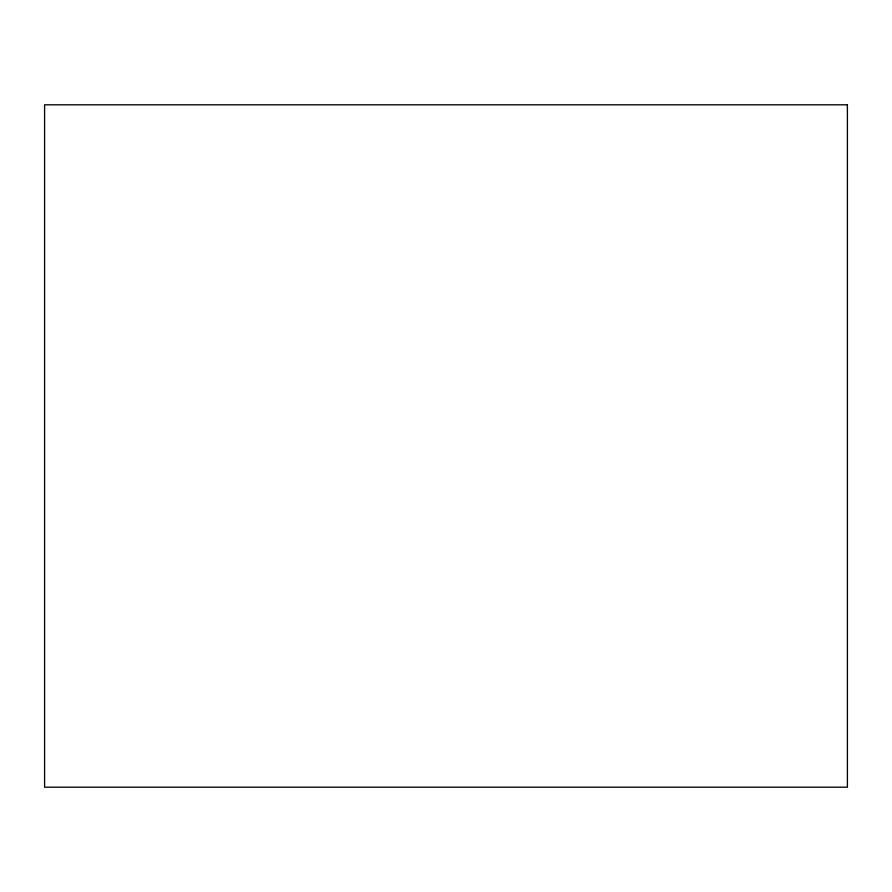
<?xml version="1.0" encoding="UTF-8"?>
<svg xmlns="http://www.w3.org/2000/svg" width="892" height="892" viewBox="0 0 892 892"><rect width="100%" height="100%" fill="white"/><g stroke="black" fill="none" stroke-linecap="round" stroke-linejoin="round"><path stroke-width="1.34" d="M847.4 104.81L44.6 104.81L44.6 787.19L847.4 787.19L847.4 104.81"/></g></svg>
